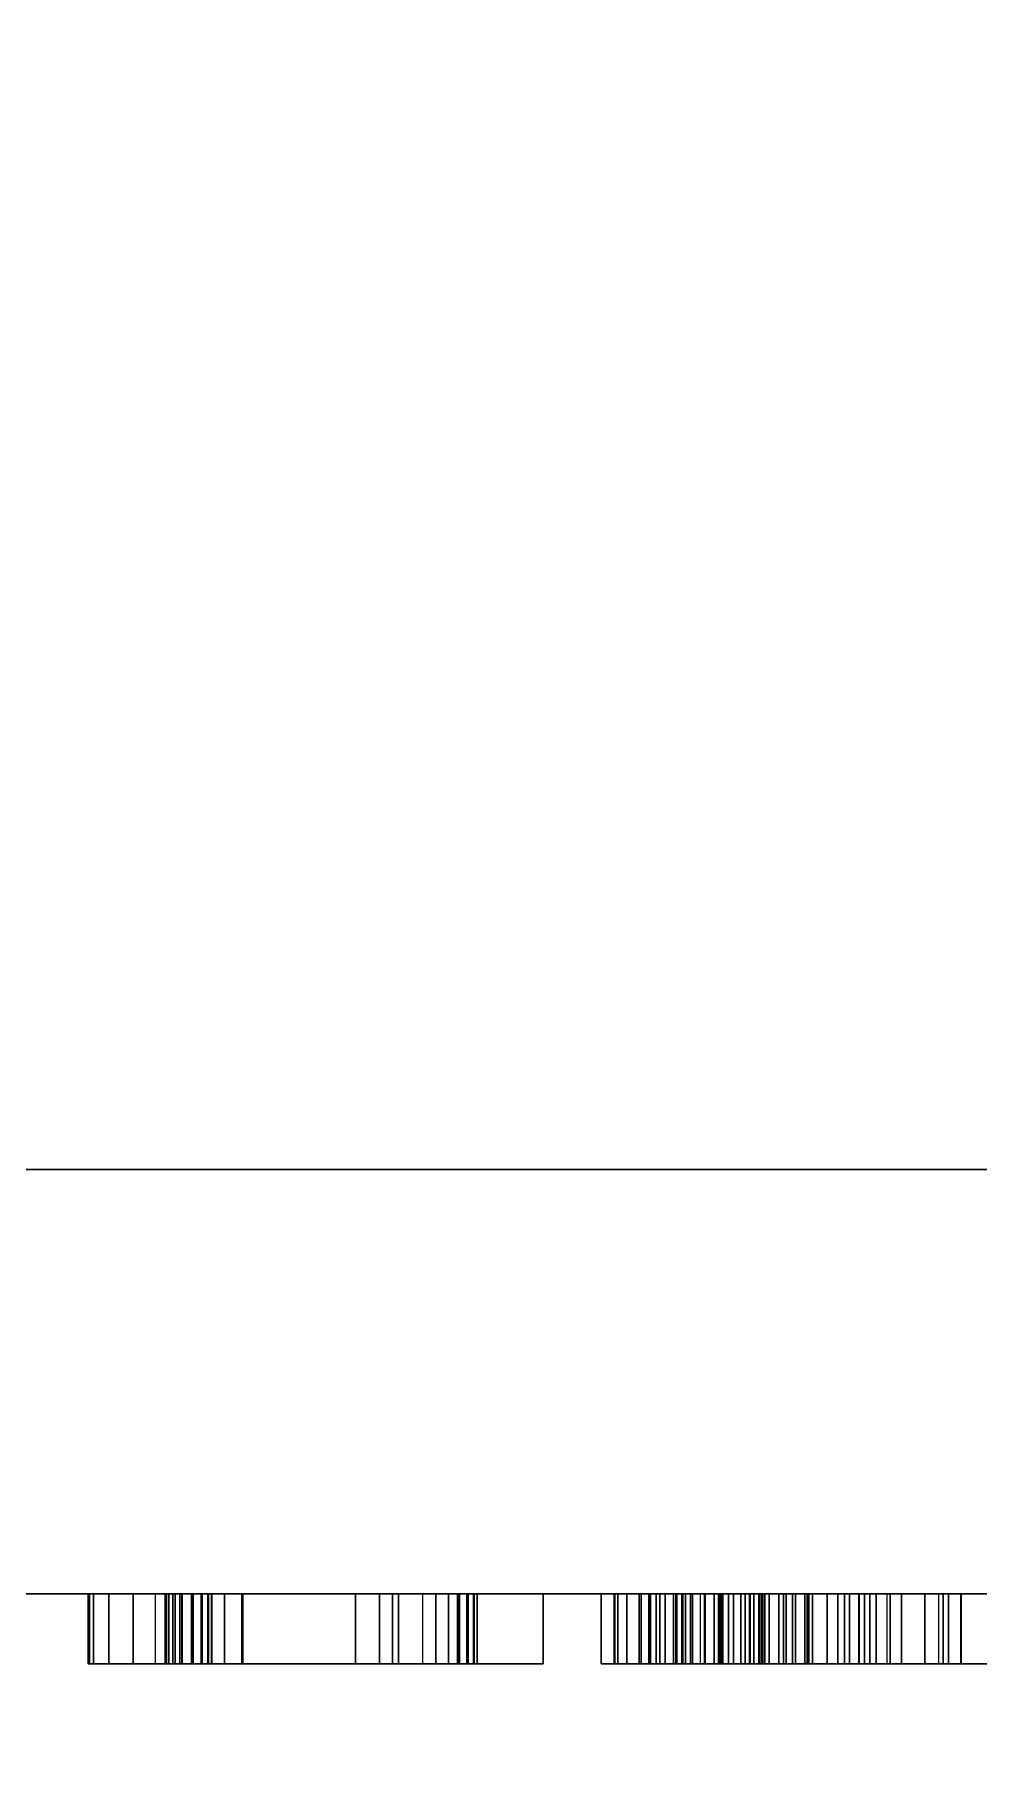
# Model space of a CAD drawing. Extents: x -1 to 891, y -1591 to 1.
# Drawn here: x 493.55 to 515.1, y -913.78 to -874.39 of the extents above; entities that cross this region are included whole.
import ezdxf

# ---------------------------------------------------------------- set-up
doc = ezdxf.new("R2010")
doc.units = 0
doc.linetypes.add('NASCOSTA', pattern=[9.525, 6.35, -3.175])
for name, color, linetype in [('IQ_200_2D', 1, 'Continuous'), ('IQ_200_3D', 1, 'Continuous'), ('IQ_204_2D', 7, 'Continuous'), ('IQ_BLACK_3D', 250, 'Continuous'), ('IQ_GLASS_3D', 142, 'Continuous'), ('IQ_WHITE_3D', 7, 'Continuous')]:
    doc.layers.add(name, color=color, linetype=linetype)

msp = doc.modelspace()

# ---------------------------------------------------------------- linework, layer by layer
at = {"layer": 'IQ_200_2D', "transparency": 33554687}
msp.add_line((0, -910), (890, -910), dxfattribs=at)
at = {"layer": 'IQ_204_2D', "linetype": 'NASCOSTA', "ltscale": 5, "transparency": 33554687}
msp.add_arc((902.296, -856.883), 734.22, 184.148691, 269.0404, dxfattribs=at)

# ---------------------------------------------------------------- meshes
at = {"layer": 'IQ_200_3D', "transparency": 33554687}
mesh = msp.add_polyface(dxfattribs=at)
corners = [(890, 0, 130), (890, -835, 130), (160, -835, 130), (160, -910, 130), (0, -910, 130), (0, 0, 130)]
mesh.append_faces([[corners[k] for k in face] for face in [(0, 1, 2, 5)]], dxfattribs={"vtx2": -1})
mesh.append_faces([[corners[k] for k in face] for face in [(2, 3, 4, 5)]], dxfattribs={"vtx3": -1})
mesh = msp.add_polyface(dxfattribs=at)
corners = [(890, 0, 950), (0, 0, 950), (0, -910, 950), (160, -910, 950), (160, -835, 950), (890, -835, 950)]
mesh.append_faces([[corners[k] for k in face] for face in [(2, 3, 4, 1)]], dxfattribs={"vtx2": -1})
mesh.append_faces([[corners[k] for k in face] for face in [(4, 5, 0, 1)]], dxfattribs={"vtx3": -1})
mesh = msp.add_polyface(dxfattribs=at)
corners = [(170, -835, 950), (170, -910, 950), (890, -910, 950), (890, -835, 950)]
mesh.append_faces([[corners[k] for k in face] for face in [(0, 1, 2, 3)]])
mesh = msp.add_polyface(dxfattribs=at)
corners = [(890, -835, 130), (890, -910, 130), (170, -910, 130), (170, -835, 130)]
mesh.append_faces([[corners[k] for k in face] for face in [(0, 1, 2, 3)]])
mesh = msp.add_polyface(dxfattribs=at)
corners = [(250, -835, 135), (250, -910, 135), (810, -910, 135), (810, -835, 135)]
mesh.append_faces([[corners[k] for k in face] for face in [(0, 1, 2, 3)]])
mesh = msp.add_polyface(dxfattribs=at)
corners = [(810, -835, 945), (810, -910, 945), (250, -910, 945), (250, -835, 945)]
mesh.append_faces([[corners[k] for k in face] for face in [(0, 1, 2, 3)]])
mesh = msp.add_polyface(dxfattribs=at)
corners = [(890, -910, 950), (170, -910, 950), (170, -910, 130), (890, -910, 130), (250, -910, 135), (250, -910, 945), (810, -910, 945), (810, -910, 135)]
mesh.append_faces([[corners[k] for k in face] for face in [(3, 7, 4, 2), (2, 4, 5, 1)]], dxfattribs={"vtx0": -1, "vtx2": -1})
mesh.append_faces([[corners[k] for k in face] for face in [(6, 7, 3, 0), (5, 6, 0, 1)]], dxfattribs={"vtx1": -1, "vtx3": -1})
at = {"layer": 'IQ_BLACK_3D', "transparency": 33554687}
mesh = msp.add_polyface(dxfattribs=at)
corners = [(810, -910, 135), (810, -910, 945), (250, -910, 945), (250, -910, 135), (415, -910, 227.039), (263.776, -910, 227.039), (263.776, -910, 867.039), (796.223, -910, 867.039), (796.223, -910, 227.039), (645, -910, 227.039), (616.716, -910, 255.323), (530, -910, 255.323), (443.284, -910, 255.323)]
mesh.append_faces([[corners[k] for k in face] for face in [(0, 8, 9, 3), (8, 0, 1, 7)]], dxfattribs={"vtx0": -1, "vtx2": -1})
mesh.append_faces([[corners[k] for k in face] for face in [(10, 11, 9)]], dxfattribs={"vtx1": -1})
mesh.append_faces([[corners[k] for k in face] for face in [(4, 5, 3, 9)]], dxfattribs={"vtx1": -1, "vtx2": -1, "vtx3": -1})
mesh.append_faces([[corners[k] for k in face] for face in [(2, 3, 5, 6), (1, 2, 6, 7)]], dxfattribs={"vtx1": -1, "vtx3": -1})
mesh.append_faces([[corners[k] for k in face] for face in [(11, 12, 4, 9)]], dxfattribs={"vtx2": -1, "vtx3": -1})
at = {"layer": 'IQ_GLASS_3D', "transparency": 33554687}
mesh = msp.add_polyface(dxfattribs=at)
corners = [(250, -900.31, 135), (250, -900.31, 945), (810, -900.31, 945), (810, -900.31, 135)]
mesh.append_faces([[corners[k] for k in face] for face in [(0, 1, 2, 3)]])
mesh = msp.add_polyface(dxfattribs=at)
corners = [(810, -900.31, 135), (810, -910, 135), (250, -910, 135), (250, -900.31, 135)]
mesh.append_faces([[corners[k] for k in face] for face in [(0, 1, 2, 3)]])
mesh = msp.add_polyface(dxfattribs=at)
corners = [(250, -900.31, 945), (250, -910, 945), (810, -910, 945), (810, -900.31, 945)]
mesh.append_faces([[corners[k] for k in face] for face in [(0, 1, 2, 3)]])
mesh = msp.add_polyface(dxfattribs=at)
corners = [(415, -910, 227.039), (443.284, -910, 255.323), (530, -910, 255.323), (616.716, -910, 255.323), (645, -910, 227.039), (796.223, -910, 227.039), (796.223, -910, 867.039), (263.776, -910, 867.039), (263.776, -910, 227.039)]
mesh.append_faces([[corners[k] for k in face] for face in [(7, 1, 2)]], dxfattribs={"vtx0": -1, "vtx2": -1})
mesh.append_faces([[corners[k] for k in face] for face in [(2, 3, 6, 7)]], dxfattribs={"vtx1": -1, "vtx3": -1})
mesh.append_faces([[corners[k] for k in face] for face in [(8, 0, 1, 7)]], dxfattribs={"vtx2": -1})
mesh.append_faces([[corners[k] for k in face] for face in [(3, 4, 5, 6)]], dxfattribs={"vtx3": -1})
at = {"layer": 'IQ_WHITE_3D', "transparency": 33554582}
mesh = msp.add_polyface(dxfattribs=at)
corners = [(498.303, -910, 187.425), (501.861, -910, 187.425), (501.861, -910, 185.609), (498.286, -910, 185.609), (497.89, -910, 187.48), (497.377, -910, 185.728), (497.505, -910, 187.639), (501.727, -910, 196.83), (501.727, -910, 195.012), (496.706, -910, 195.012), (494.773, -910, 196.83), (496.53, -910, 186.079), (497.174, -910, 187.893), (501.426, -910, 192.358), (501.426, -910, 190.535), (496.707, -910, 190.535), (496.706, -910, 192.358), (496.761, -910, 188.608), (496.92, -910, 188.224), (495.244, -910, 187.365), (494.893, -910, 188.212), (495.802, -910, 186.638), (496.707, -910, 189.022), (494.773, -910, 189.122), (494.773, -910, 192.922), (503.234, -910, 196.82), (505.167, -910, 196.82), (505.167, -910, 191.554), (505.167, -910, 185.595), (503.234, -910, 191.516), (503.234, -910, 185.595), (508.56, -910, 188.244), (508.751, -910, 187.982), (507.355, -910, 186.85), (506.782, -910, 187.905), (508.428, -910, 188.539), (508.361, -910, 188.856), (506.487, -910, 189.069), (508.363, -910, 189.18), (506.487, -910, 190.269), (508.411, -910, 190.539), (506.782, -910, 191.433), (508.574, -910, 191.041), (497.595, -910, 179.412), (497.589, -910, 179.095), (496.616, -910, 180.538), (496.912, -910, 180.424), (496.301, -910, 180.577), (497.507, -910, 178.789), (497.353, -910, 178.512), (497.523, -910, 179.721), (497.172, -910, 180.243), (497.38, -910, 180.003), (497.137, -910, 178.28), (496.871, -910, 178.107), (496.572, -910, 178.004), (495.602, -910, 178.004), (495.602, -910, 176.685), (494.802, -910, 176.685), (494.802, -910, 180.577), (503.573, -910, 178.839), (503.422, -910, 178.57), (502.406, -910, 180.577), (503.653, -910, 179.136), (503.591, -910, 179.744), (503.66, -910, 179.444), (502.711, -910, 180.539), (502.999, -910, 180.428), (503.251, -910, 180.251), (503.452, -910, 180.019), (503.211, -910, 178.346), (504.219, -910, 176.685), (503.312, -910, 176.685), (502.506, -910, 178.026), (501.68, -910, 178.026), (500.88, -910, 180.577), (501.68, -910, 176.685), (500.88, -910, 176.685), (507.951, -910, 177.696), (507.402, -910, 177.147), (507.074, -910, 177.575), (507.746, -910, 177.963), (506.867, -910, 178.073), (507.617, -910, 178.274), (506.797, -910, 178.607), (507.573, -910, 178.607), (507.829, -910, 176.819), (508.217, -910, 179.723), (507.951, -910, 179.518), (507.402, -910, 180.067), (507.829, -910, 180.395), (507.746, -910, 179.251), (507.074, -910, 179.64), (506.867, -910, 179.142), (507.617, -910, 178.941)]
mesh.append_faces([[corners[k] for k in face] for face in [(50, 46, 51, 52)]], dxfattribs={"vtx0": -1})
mesh.append_faces([[corners[k] for k in face] for face in [(19, 18, 21), (35, 34, 36), (79, 78, 86)]], dxfattribs={"vtx0": -1, "vtx1": -1})
mesh.append_faces([[corners[k] for k in face] for face in [(24, 16, 15, 23)]], dxfattribs={"vtx0": -1, "vtx1": -1, "vtx2": -1})
mesh.append_faces([[corners[k] for k in face] for face in [(4, 3, 5, 6), (3, 4, 0), (11, 12, 6, 5), (12, 11, 21, 18), (23, 15, 22), (37, 38, 36, 34), (41, 42, 40, 39), (46, 50, 43), (56, 59, 47), (62, 73, 74, 75), (78, 79, 80, 81), (82, 83, 81, 80), (83, 82, 84, 85), (89, 88, 91, 92), (93, 94, 85, 84), (94, 93, 92, 91)]], dxfattribs={"vtx0": -1, "vtx2": -1})
mesh.append_faces([[corners[k] for k in face] for face in [(38, 37, 39, 40), (62, 61, 70, 73)]], dxfattribs={"vtx0": -1, "vtx2": -1, "vtx3": -1})
mesh.append_faces([[corners[k] for k in face] for face in [(47, 44, 48, 49), (47, 49, 53, 54)]], dxfattribs={"vtx0": -1, "vtx3": -1})
mesh.append_faces([[corners[k] for k in face] for face in [(30, 29, 28)]], dxfattribs={"vtx1": -1})
mesh.append_faces([[corners[k] for k in face] for face in [(55, 56, 47, 54), (47, 45, 44), (60, 61, 62, 63)]], dxfattribs={"vtx1": -1, "vtx2": -1})
mesh.append_faces([[corners[k] for k in face] for face in [(17, 18, 19, 20), (22, 17, 20, 23), (24, 10, 9, 16), (27, 28, 29, 25), (31, 32, 33, 34), (43, 44, 45, 46), (64, 65, 66, 67), (65, 63, 62, 66), (87, 88, 89, 90)]], dxfattribs={"vtx1": -1, "vtx3": -1})
mesh.append_faces([[corners[k] for k in face] for face in [(7, 8, 9, 10), (13, 14, 15, 16), (25, 26, 27)]], dxfattribs={"vtx2": -1})
mesh.append_faces([[corners[k] for k in face] for face in [(0, 1, 2, 3), (56, 57, 58, 59), (67, 68, 69, 64), (70, 71, 72, 73), (74, 76, 77, 75)]], dxfattribs={"vtx3": -1})
mesh = msp.add_polyface(dxfattribs=at)
corners = [(501.727, -911.6, 196.83), (501.727, -910, 196.83), (494.773, -910, 196.83), (494.773, -911.6, 196.83)]
mesh.append_faces([[corners[k] for k in face] for face in [(0, 1, 2, 3)]])
mesh = msp.add_polyface(dxfattribs=at)
corners = [(494.773, -911.6, 196.83), (494.773, -910, 196.83), (494.773, -910, 192.922), (494.773, -911.6, 192.922)]
mesh.append_faces([[corners[k] for k in face] for face in [(0, 1, 2, 3)]])
mesh = msp.add_polyface(dxfattribs=at)
corners = [(494.773, -911.6, 192.922), (494.773, -910, 192.922), (494.773, -910, 189.122), (494.773, -911.6, 189.122)]
mesh.append_faces([[corners[k] for k in face] for face in [(0, 1, 2, 3)]])
mesh = msp.add_polyface(dxfattribs=at)
corners = [(498.286, -911.6, 185.609), (497.377, -911.6, 185.728), (496.53, -911.6, 186.079), (495.802, -911.6, 186.638), (495.244, -911.6, 187.365), (494.893, -911.6, 188.212), (494.773, -911.6, 189.122), (494.773, -910, 189.122), (494.893, -910, 188.212), (495.244, -910, 187.365), (495.802, -910, 186.638), (496.53, -910, 186.079), (497.377, -910, 185.728), (498.286, -910, 185.609)]
mesh.append_faces([[corners[k] for k in face] for face in [(7, 8, 5, 6), (0, 1, 12, 13)]], dxfattribs={"vtx1": -1})
mesh.append_faces([[corners[k] for k in face] for face in [(8, 9, 4, 5), (3, 4, 9, 10), (10, 11, 2, 3), (11, 12, 1, 2)]], dxfattribs={"vtx1": -1, "vtx3": -1})
mesh = msp.add_polyface(dxfattribs=at)
corners = [(494.802, -911.6, 180.577), (494.802, -910, 180.577), (494.802, -910, 176.685), (494.802, -911.6, 176.685)]
mesh.append_faces([[corners[k] for k in face] for face in [(0, 1, 2, 3)]])
mesh = msp.add_polyface(dxfattribs=at)
corners = [(496.301, -911.6, 180.577), (496.616, -911.6, 180.538), (496.912, -911.6, 180.424), (497.172, -911.6, 180.243), (497.38, -911.6, 180.003), (497.523, -911.6, 179.721), (497.595, -911.6, 179.412), (497.589, -911.6, 179.095), (497.507, -911.6, 178.789), (497.353, -911.6, 178.512), (497.137, -911.6, 178.28), (496.871, -911.6, 178.107), (496.572, -911.6, 178.004), (496.572, -910, 178.004), (496.871, -910, 178.107), (497.137, -910, 178.28), (497.353, -910, 178.512), (497.507, -910, 178.789), (497.589, -910, 179.095), (497.595, -910, 179.412), (497.523, -910, 179.721), (497.38, -910, 180.003), (497.172, -910, 180.243), (496.912, -910, 180.424), (496.616, -910, 180.538), (496.301, -910, 180.577)]
mesh.append_faces([[corners[k] for k in face] for face in [(13, 14, 11, 12), (0, 1, 24, 25)]], dxfattribs={"vtx1": -1})
mesh.append_faces([[corners[k] for k in face] for face in [(14, 15, 10, 11), (16, 17, 8, 9), (15, 16, 9, 10), (17, 18, 7, 8), (6, 7, 18, 19), (19, 20, 5, 6), (20, 21, 4, 5), (22, 23, 2, 3), (21, 22, 3, 4), (23, 24, 1, 2)]], dxfattribs={"vtx1": -1, "vtx3": -1})
mesh = msp.add_polyface(dxfattribs=at)
corners = [(501.426, -911.6, 192.358), (501.426, -910, 192.358), (496.706, -910, 192.358), (496.706, -911.6, 192.358)]
mesh.append_faces([[corners[k] for k in face] for face in [(0, 1, 2, 3)]])
mesh = msp.add_polyface(dxfattribs=at)
corners = [(496.706, -911.6, 192.358), (496.706, -910, 192.358), (496.706, -910, 195.012), (496.706, -911.6, 195.012)]
mesh.append_faces([[corners[k] for k in face] for face in [(0, 1, 2, 3)]])
mesh = msp.add_polyface(dxfattribs=at)
corners = [(496.706, -911.6, 195.012), (496.706, -910, 195.012), (501.727, -910, 195.012), (501.727, -911.6, 195.012)]
mesh.append_faces([[corners[k] for k in face] for face in [(0, 1, 2, 3)]])
mesh = msp.add_polyface(dxfattribs=at)
corners = [(496.707, -911.6, 190.535), (496.707, -910, 190.535), (501.426, -910, 190.535), (501.426, -911.6, 190.535)]
mesh.append_faces([[corners[k] for k in face] for face in [(0, 1, 2, 3)]])
mesh = msp.add_polyface(dxfattribs=at)
corners = [(496.707, -911.6, 189.022), (496.761, -911.6, 188.608), (496.92, -911.6, 188.224), (497.174, -911.6, 187.893), (497.505, -911.6, 187.639), (497.89, -911.6, 187.48), (498.303, -911.6, 187.425), (498.303, -910, 187.425), (497.89, -910, 187.48), (497.505, -910, 187.639), (497.174, -910, 187.893), (496.92, -910, 188.224), (496.761, -910, 188.608), (496.707, -910, 189.022)]
mesh.append_faces([[corners[k] for k in face] for face in [(0, 1, 12, 13)]], dxfattribs={"vtx1": -1})
mesh.append_faces([[corners[k] for k in face] for face in [(4, 5, 8, 9), (9, 10, 3, 4), (1, 2, 11, 12), (10, 11, 2, 3)]], dxfattribs={"vtx1": -1, "vtx3": -1})
mesh.append_faces([[corners[k] for k in face] for face in [(5, 6, 7, 8)]], dxfattribs={"vtx3": -1})
mesh = msp.add_polyface(dxfattribs=at)
corners = [(498.286, -911.6, 185.609), (498.286, -910, 185.609), (501.861, -910, 185.609), (501.861, -911.6, 185.609)]
mesh.append_faces([[corners[k] for k in face] for face in [(0, 1, 2, 3)]])
mesh = msp.add_polyface(dxfattribs=at)
corners = [(501.861, -911.6, 187.425), (501.861, -910, 187.425), (498.303, -910, 187.425), (498.303, -911.6, 187.425)]
mesh.append_faces([[corners[k] for k in face] for face in [(0, 1, 2, 3)]])
mesh = msp.add_polyface(dxfattribs=at)
corners = [(500.88, -911.6, 180.577), (500.88, -910, 180.577), (500.88, -910, 176.685), (500.88, -911.6, 176.685)]
mesh.append_faces([[corners[k] for k in face] for face in [(0, 1, 2, 3)]])
mesh = msp.add_polyface(dxfattribs=at)
corners = [(502.406, -911.6, 180.577), (502.711, -911.6, 180.539), (502.999, -911.6, 180.428), (503.251, -911.6, 180.251), (503.452, -911.6, 180.019), (503.591, -911.6, 179.744), (503.66, -911.6, 179.444), (503.653, -911.6, 179.136), (503.573, -911.6, 178.839), (503.422, -911.6, 178.57), (503.211, -911.6, 178.346), (503.211, -910, 178.346), (503.422, -910, 178.57), (503.573, -910, 178.839), (503.653, -910, 179.136), (503.66, -910, 179.444), (503.591, -910, 179.744), (503.452, -910, 180.019), (503.251, -910, 180.251), (502.999, -910, 180.428), (502.711, -910, 180.539), (502.406, -910, 180.577)]
mesh.append_faces([[corners[k] for k in face] for face in [(11, 12, 9, 10), (0, 1, 20, 21)]], dxfattribs={"vtx1": -1})
mesh.append_faces([[corners[k] for k in face] for face in [(13, 14, 7, 8), (12, 13, 8, 9), (14, 15, 6, 7), (5, 6, 15, 16), (16, 17, 4, 5), (18, 19, 2, 3), (17, 18, 3, 4), (19, 20, 1, 2)]], dxfattribs={"vtx1": -1, "vtx3": -1})
mesh = msp.add_polyface(dxfattribs=at)
corners = [(503.234, -911.6, 196.82), (503.234, -910, 196.82), (503.234, -910, 191.516), (503.234, -911.6, 191.516)]
mesh.append_faces([[corners[k] for k in face] for face in [(0, 1, 2, 3)]])
mesh = msp.add_polyface(dxfattribs=at)
corners = [(503.234, -911.6, 191.516), (503.234, -910, 191.516), (503.234, -910, 185.595), (503.234, -911.6, 185.595)]
mesh.append_faces([[corners[k] for k in face] for face in [(0, 1, 2, 3)]])
mesh = msp.add_polyface(dxfattribs=at)
corners = [(505.167, -911.6, 185.595), (505.167, -910, 185.595), (505.167, -910, 191.554), (505.167, -911.6, 191.554)]
mesh.append_faces([[corners[k] for k in face] for face in [(0, 1, 2, 3)]])
mesh = msp.add_polyface(dxfattribs=at)
corners = [(505.167, -911.6, 191.554), (505.167, -910, 191.554), (505.167, -910, 196.82), (505.167, -911.6, 196.82)]
mesh.append_faces([[corners[k] for k in face] for face in [(0, 1, 2, 3)]])
mesh = msp.add_polyface(dxfattribs=at)
corners = [(507.355, -911.6, 186.85), (506.782, -911.6, 187.905), (506.487, -911.6, 189.069), (506.487, -911.6, 190.269), (506.782, -911.6, 191.433), (507.355, -911.6, 192.488), (507.355, -910, 192.488), (506.782, -910, 191.433), (506.487, -910, 190.269), (506.487, -910, 189.069), (506.782, -910, 187.905), (507.355, -910, 186.85)]
mesh.append_faces([[corners[k] for k in face] for face in [(6, 7, 4, 5)]], dxfattribs={"vtx1": -1})
mesh.append_faces([[corners[k] for k in face] for face in [(7, 8, 3, 4), (2, 3, 8, 9), (9, 10, 1, 2)]], dxfattribs={"vtx1": -1, "vtx3": -1})
mesh.append_faces([[corners[k] for k in face] for face in [(10, 11, 0, 1)]], dxfattribs={"vtx3": -1})
mesh = msp.add_polyface(dxfattribs=at)
corners = [(512.504, -910, 187.534), (514.187, -910, 186.85), (513.348, -910, 186.158), (511.895, -910, 187.22), (513.022, -910, 187.982), (512.764, -910, 190.539), (514.703, -910, 190.34), (514.705, -910, 189.18), (508.363, -910, 189.18), (512.374, -910, 185.675), (511.315, -910, 185.427), (511.229, -910, 187.059), (510.227, -910, 185.427), (510.544, -910, 187.059), (512.621, -910, 191.007), (512.378, -910, 191.432), (513.875, -910, 192.488), (514.421, -910, 191.465), (513.09, -910, 193.188), (512.048, -910, 191.793), (511.646, -910, 192.072), (511.192, -910, 192.256), (512.161, -910, 193.678), (511.141, -910, 193.931), (510.709, -910, 192.334), (510.09, -910, 193.931), (510.181, -910, 192.297), (509.878, -910, 187.22), (509.168, -910, 185.675), (509.269, -910, 187.534), (508.194, -910, 186.158), (508.751, -910, 187.982), (506.782, -910, 187.905), (508.428, -910, 188.539), (508.56, -910, 188.244), (507.355, -910, 186.85), (508.411, -910, 190.539), (509.226, -910, 191.864), (508.14, -910, 193.188), (509.069, -910, 193.678), (509.678, -910, 192.138), (508.851, -910, 191.492), (507.355, -910, 192.488), (508.574, -910, 191.041), (506.782, -910, 191.433), (517.651, -910, 189.347), (515.741, -910, 189.12), (515.741, -910, 190.242), (516.705, -910, 180.577), (516.705, -910, 179.777), (515.1, -910, 179.777), (514.3, -910, 180.577), (515.1, -910, 178.977), (516.564, -910, 178.977), (516.564, -910, 178.177), (515.1, -910, 178.177), (515.1, -910, 176.685), (514.3, -910, 176.685), (510.106, -910, 178.274), (510.856, -910, 178.073), (510.65, -910, 177.575), (509.977, -910, 177.963), (510.15, -910, 178.607), (510.926, -910, 178.607), (510.106, -910, 178.941), (510.322, -910, 177.147), (509.773, -910, 177.696), (509.195, -910, 177.363), (509.894, -910, 176.819), (509.396, -910, 176.613), (508.862, -910, 177.319), (509.506, -910, 177.491), (509.977, -910, 179.251), (510.856, -910, 179.142), (510.65, -910, 179.64), (509.773, -910, 179.518), (510.322, -910, 180.067), (509.894, -910, 180.395), (509.506, -910, 179.723), (509.195, -910, 179.852), (509.396, -910, 180.602), (508.862, -910, 180.672), (508.862, -910, 179.896), (508.327, -910, 180.602), (508.528, -910, 179.852), (508.862, -910, 176.543), (508.528, -910, 177.363), (508.327, -910, 176.613), (508.217, -910, 177.491), (507.829, -910, 176.819), (507.951, -910, 177.696), (507.829, -910, 180.395), (508.217, -910, 179.723), (516.583, -910, 219.185), (516.583, -910, 217.687), (515.602, -910, 204.107), (515.602, -910, 232.823)]
mesh.append_faces([[corners[k] for k in face] for face in [(1, 0, 4)]], dxfattribs={"vtx0": -1})
mesh.append_faces([[corners[k] for k in face] for face in [(9, 3, 2), (20, 18, 19), (13, 12, 27), (35, 31, 30), (78, 77, 75)]], dxfattribs={"vtx0": -1, "vtx1": -1})
mesh.append_faces([[corners[k] for k in face] for face in [(93, 94, 95, 96)]], dxfattribs={"vtx0": -1, "vtx1": -1, "vtx3": -1})
mesh.append_faces([[corners[k] for k in face] for face in [(0, 1, 2, 3), (28, 29, 27, 12), (30, 31, 29, 28), (32, 33, 34), (37, 38, 39, 40), (38, 37, 41, 42), (43, 44, 42, 41), (45, 46, 47), (52, 57, 51, 50), (58, 59, 60, 61), (62, 63, 59, 58), (63, 62, 64), (67, 68, 69, 70), (68, 67, 71), (85, 86, 70, 69), (86, 85, 87, 88), (89, 90, 88, 87)]], dxfattribs={"vtx0": -1, "vtx2": -1})
mesh.append_faces([[corners[k] for k in face] for face in [(5, 6, 7, 8)]], dxfattribs={"vtx0": -1, "vtx3": -1})
mesh.append_faces([[corners[k] for k in face] for face in [(36, 5, 8), (76, 74, 75, 77)]], dxfattribs={"vtx1": -1, "vtx2": -1})
mesh.append_faces([[corners[k] for k in face] for face in [(9, 10, 11, 3), (10, 12, 13, 11), (14, 15, 16, 17), (5, 14, 17, 6), (18, 16, 15, 19), (20, 21, 22, 18), (23, 22, 21, 24), (25, 23, 24, 26), (39, 25, 26, 40), (60, 65, 66, 61), (71, 66, 65, 68), (64, 72, 73, 63), (74, 73, 72, 75), (78, 79, 80, 77), (81, 80, 79, 82), (83, 81, 82, 84), (91, 83, 84, 92)]], dxfattribs={"vtx1": -1, "vtx3": -1})
mesh.append_faces([[corners[k] for k in face] for face in [(48, 49, 50, 51)]], dxfattribs={"vtx2": -1})
mesh.append_faces([[corners[k] for k in face] for face in [(55, 56, 57, 52)]], dxfattribs={"vtx2": -1, "vtx3": -1})
mesh.append_faces([[corners[k] for k in face] for face in [(52, 53, 54, 55)]], dxfattribs={"vtx3": -1})
mesh = msp.add_polyface(dxfattribs=at)
corners = [(510.926, -911.6, 178.607), (510.856, -911.6, 178.073), (510.65, -911.6, 177.575), (510.322, -911.6, 177.147), (509.894, -911.6, 176.819), (509.396, -911.6, 176.613), (508.862, -911.6, 176.543), (508.327, -911.6, 176.613), (507.829, -911.6, 176.819), (507.402, -911.6, 177.147), (507.074, -911.6, 177.575), (506.867, -911.6, 178.073), (506.797, -911.6, 178.607), (506.797, -910, 178.607), (506.867, -910, 178.073), (507.074, -910, 177.575), (507.402, -910, 177.147), (507.829, -910, 176.819), (508.327, -910, 176.613), (508.862, -910, 176.543), (509.396, -910, 176.613), (509.894, -910, 176.819), (510.322, -910, 177.147), (510.65, -910, 177.575), (510.856, -910, 178.073), (510.926, -910, 178.607)]
mesh.append_faces([[corners[k] for k in face] for face in [(13, 14, 11, 12), (0, 1, 24, 25)]], dxfattribs={"vtx1": -1})
mesh.append_faces([[corners[k] for k in face] for face in [(14, 15, 10, 11), (16, 17, 8, 9), (15, 16, 9, 10), (17, 18, 7, 8), (6, 7, 18, 19), (19, 20, 5, 6), (20, 21, 4, 5), (22, 23, 2, 3), (21, 22, 3, 4), (23, 24, 1, 2)]], dxfattribs={"vtx1": -1, "vtx3": -1})
mesh = msp.add_polyface(dxfattribs=at)
corners = [(506.797, -911.6, 178.607), (506.867, -911.6, 179.142), (507.074, -911.6, 179.64), (507.402, -911.6, 180.067), (507.829, -911.6, 180.395), (508.327, -911.6, 180.602), (508.862, -911.6, 180.672), (509.396, -911.6, 180.602), (509.894, -911.6, 180.395), (510.322, -911.6, 180.067), (510.65, -911.6, 179.64), (510.856, -911.6, 179.142), (510.926, -911.6, 178.607), (510.926, -910, 178.607), (510.856, -910, 179.142), (510.65, -910, 179.64), (510.322, -910, 180.067), (509.894, -910, 180.395), (509.396, -910, 180.602), (508.862, -910, 180.672), (508.327, -910, 180.602), (507.829, -910, 180.395), (507.402, -910, 180.067), (507.074, -910, 179.64), (506.867, -910, 179.142), (506.797, -910, 178.607)]
mesh.append_faces([[corners[k] for k in face] for face in [(13, 14, 11, 12), (0, 1, 24, 25)]], dxfattribs={"vtx1": -1})
mesh.append_faces([[corners[k] for k in face] for face in [(14, 15, 10, 11), (16, 17, 8, 9), (15, 16, 9, 10), (17, 18, 7, 8), (6, 7, 18, 19), (19, 20, 5, 6), (20, 21, 4, 5), (22, 23, 2, 3), (21, 22, 3, 4), (23, 24, 1, 2)]], dxfattribs={"vtx1": -1, "vtx3": -1})
mesh = msp.add_polyface(dxfattribs=at)
corners = [(507.355, -911.6, 192.488), (508.14, -911.6, 193.188), (509.069, -911.6, 193.678), (510.09, -911.6, 193.931), (511.141, -911.6, 193.931), (512.161, -911.6, 193.678), (513.09, -911.6, 193.188), (513.875, -911.6, 192.488), (513.875, -910, 192.488), (513.09, -910, 193.188), (512.161, -910, 193.678), (511.141, -910, 193.931), (510.09, -910, 193.931), (509.069, -910, 193.678), (508.14, -910, 193.188), (507.355, -910, 192.488)]
mesh.append_faces([[corners[k] for k in face] for face in [(8, 9, 6, 7)]], dxfattribs={"vtx1": -1})
mesh.append_faces([[corners[k] for k in face] for face in [(9, 10, 5, 6), (10, 11, 4, 5), (3, 4, 11, 12), (12, 13, 2, 3), (13, 14, 1, 2)]], dxfattribs={"vtx1": -1, "vtx3": -1})
mesh.append_faces([[corners[k] for k in face] for face in [(14, 15, 0, 1)]], dxfattribs={"vtx3": -1})
mesh = msp.add_polyface(dxfattribs=at)
corners = [(514.187, -911.6, 186.85), (513.348, -911.6, 186.158), (512.374, -911.6, 185.675), (511.315, -911.6, 185.427), (510.227, -911.6, 185.427), (509.168, -911.6, 185.675), (508.194, -911.6, 186.158), (507.355, -911.6, 186.85), (507.355, -910, 186.85), (508.194, -910, 186.158), (509.168, -910, 185.675), (510.227, -910, 185.427), (511.315, -910, 185.427), (512.374, -910, 185.675), (513.348, -910, 186.158), (514.187, -910, 186.85)]
mesh.append_faces([[corners[k] for k in face] for face in [(8, 9, 6, 7)]], dxfattribs={"vtx1": -1})
mesh.append_faces([[corners[k] for k in face] for face in [(9, 10, 5, 6), (10, 11, 4, 5), (3, 4, 11, 12), (12, 13, 2, 3), (13, 14, 1, 2)]], dxfattribs={"vtx1": -1, "vtx3": -1})
mesh.append_faces([[corners[k] for k in face] for face in [(14, 15, 0, 1)]], dxfattribs={"vtx3": -1})
mesh = msp.add_polyface(dxfattribs=at)
corners = [(510.15, -911.6, 178.607), (510.106, -911.6, 178.941), (509.977, -911.6, 179.251), (509.773, -911.6, 179.518), (509.506, -911.6, 179.723), (509.195, -911.6, 179.852), (508.862, -911.6, 179.896), (508.528, -911.6, 179.852), (508.217, -911.6, 179.723), (507.951, -911.6, 179.518), (507.746, -911.6, 179.251), (507.617, -911.6, 178.941), (507.573, -911.6, 178.607), (507.573, -910, 178.607), (507.617, -910, 178.941), (507.746, -910, 179.251), (507.951, -910, 179.518), (508.217, -910, 179.723), (508.528, -910, 179.852), (508.862, -910, 179.896), (509.195, -910, 179.852), (509.506, -910, 179.723), (509.773, -910, 179.518), (509.977, -910, 179.251), (510.106, -910, 178.941), (510.15, -910, 178.607)]
mesh.append_faces([[corners[k] for k in face] for face in [(0, 1, 24, 25)]], dxfattribs={"vtx1": -1})
mesh.append_faces([[corners[k] for k in face] for face in [(10, 11, 14, 15), (8, 9, 16, 17), (9, 10, 15, 16), (7, 8, 17, 18), (18, 19, 6, 7), (4, 5, 20, 21), (3, 4, 21, 22), (1, 2, 23, 24), (2, 3, 22, 23), (19, 20, 5, 6)]], dxfattribs={"vtx1": -1, "vtx3": -1})
mesh.append_faces([[corners[k] for k in face] for face in [(11, 12, 13, 14)]], dxfattribs={"vtx3": -1})
mesh = msp.add_polyface(dxfattribs=at)
corners = [(507.573, -911.6, 178.607), (507.617, -911.6, 178.274), (507.746, -911.6, 177.963), (507.951, -911.6, 177.696), (508.217, -911.6, 177.491), (508.528, -911.6, 177.363), (508.862, -911.6, 177.319), (509.195, -911.6, 177.363), (509.506, -911.6, 177.491), (509.773, -911.6, 177.696), (509.977, -911.6, 177.963), (510.106, -911.6, 178.274), (510.15, -911.6, 178.607), (510.15, -910, 178.607), (510.106, -910, 178.274), (509.977, -910, 177.963), (509.773, -910, 177.696), (509.506, -910, 177.491), (509.195, -910, 177.363), (508.862, -910, 177.319), (508.528, -910, 177.363), (508.217, -910, 177.491), (507.951, -910, 177.696), (507.746, -910, 177.963), (507.617, -910, 178.274), (507.573, -910, 178.607)]
mesh.append_faces([[corners[k] for k in face] for face in [(0, 1, 24, 25)]], dxfattribs={"vtx1": -1})
mesh.append_faces([[corners[k] for k in face] for face in [(10, 11, 14, 15), (8, 9, 16, 17), (9, 10, 15, 16), (7, 8, 17, 18), (18, 19, 6, 7), (4, 5, 20, 21), (3, 4, 21, 22), (1, 2, 23, 24), (2, 3, 22, 23), (19, 20, 5, 6)]], dxfattribs={"vtx1": -1, "vtx3": -1})
mesh.append_faces([[corners[k] for k in face] for face in [(11, 12, 13, 14)]], dxfattribs={"vtx3": -1})
mesh = msp.add_polyface(dxfattribs=at)
corners = [(508.363, -911.6, 189.18), (508.363, -910, 189.18), (514.705, -910, 189.18), (514.705, -911.6, 189.18)]
mesh.append_faces([[corners[k] for k in face] for face in [(0, 1, 2, 3)]])
mesh = msp.add_polyface(dxfattribs=at)
corners = [(510.709, -911.6, 192.334), (510.181, -911.6, 192.297), (509.678, -911.6, 192.138), (509.226, -911.6, 191.864), (508.851, -911.6, 191.492), (508.574, -911.6, 191.041), (508.411, -911.6, 190.539), (508.411, -910, 190.539), (508.574, -910, 191.041), (508.851, -910, 191.492), (509.226, -910, 191.864), (509.678, -910, 192.138), (510.181, -910, 192.297), (510.709, -910, 192.334)]
mesh.append_faces([[corners[k] for k in face] for face in [(0, 1, 12, 13)]], dxfattribs={"vtx1": -1})
mesh.append_faces([[corners[k] for k in face] for face in [(4, 5, 8, 9), (9, 10, 3, 4), (1, 2, 11, 12), (10, 11, 2, 3)]], dxfattribs={"vtx1": -1, "vtx3": -1})
mesh.append_faces([[corners[k] for k in face] for face in [(5, 6, 7, 8)]], dxfattribs={"vtx3": -1})
mesh = msp.add_polyface(dxfattribs=at)
corners = [(512.764, -911.6, 190.539), (512.764, -910, 190.539), (508.411, -910, 190.539), (508.411, -911.6, 190.539)]
mesh.append_faces([[corners[k] for k in face] for face in [(0, 1, 2, 3)]])
mesh = msp.add_polyface(dxfattribs=at)
corners = [(508.751, -911.6, 187.982), (509.269, -911.6, 187.534), (509.878, -911.6, 187.22), (510.544, -911.6, 187.059), (511.229, -911.6, 187.059), (511.895, -911.6, 187.22), (512.504, -911.6, 187.534), (513.022, -911.6, 187.982), (513.022, -910, 187.982), (512.504, -910, 187.534), (511.895, -910, 187.22), (511.229, -910, 187.059), (510.544, -910, 187.059), (509.878, -910, 187.22), (509.269, -910, 187.534), (508.751, -910, 187.982)]
mesh.append_faces([[corners[k] for k in face] for face in [(0, 1, 14, 15)]], dxfattribs={"vtx1": -1})
mesh.append_faces([[corners[k] for k in face] for face in [(5, 6, 9, 10), (4, 5, 10, 11), (3, 4, 11, 12), (2, 3, 12, 13), (1, 2, 13, 14)]], dxfattribs={"vtx1": -1, "vtx3": -1})
mesh.append_faces([[corners[k] for k in face] for face in [(6, 7, 8, 9)]], dxfattribs={"vtx3": -1})
mesh = msp.add_polyface(dxfattribs=at)
corners = [(512.764, -911.6, 190.539), (512.621, -911.6, 191.007), (512.378, -911.6, 191.432), (512.048, -911.6, 191.793), (511.646, -911.6, 192.072), (511.192, -911.6, 192.256), (510.709, -911.6, 192.334), (510.709, -910, 192.334), (511.192, -910, 192.256), (511.646, -910, 192.072), (512.048, -910, 191.793), (512.378, -910, 191.432), (512.621, -910, 191.007), (512.764, -910, 190.539)]
mesh.append_faces([[corners[k] for k in face] for face in [(0, 1, 12, 13)]], dxfattribs={"vtx1": -1})
mesh.append_faces([[corners[k] for k in face] for face in [(4, 5, 8, 9), (9, 10, 3, 4), (1, 2, 11, 12), (10, 11, 2, 3)]], dxfattribs={"vtx1": -1, "vtx3": -1})
mesh.append_faces([[corners[k] for k in face] for face in [(5, 6, 7, 8)]], dxfattribs={"vtx3": -1})
mesh = msp.add_polyface(dxfattribs=at)
corners = [(513.875, -911.6, 192.488), (514.421, -911.6, 191.465), (514.703, -911.6, 190.34), (514.705, -911.6, 189.18), (514.705, -910, 189.18), (514.703, -910, 190.34), (514.421, -910, 191.465), (513.875, -910, 192.488)]
mesh.append_faces([[corners[k] for k in face] for face in [(4, 5, 2, 3)]], dxfattribs={"vtx1": -1})
mesh.append_faces([[corners[k] for k in face] for face in [(1, 2, 5, 6)]], dxfattribs={"vtx1": -1, "vtx3": -1})
mesh.append_faces([[corners[k] for k in face] for face in [(6, 7, 0, 1)]], dxfattribs={"vtx3": -1})
mesh = msp.add_polyface(dxfattribs=at)
corners = [(514.3, -911.6, 180.577), (514.3, -910, 180.577), (514.3, -910, 176.685), (514.3, -911.6, 176.685)]
mesh.append_faces([[corners[k] for k in face] for face in [(0, 1, 2, 3)]])
mesh = msp.add_polyface(dxfattribs=at)
corners = [(516.705, -911.6, 180.577), (516.705, -910, 180.577), (514.3, -910, 180.577), (514.3, -911.6, 180.577)]
mesh.append_faces([[corners[k] for k in face] for face in [(0, 1, 2, 3)]])
mesh = msp.add_polyface(dxfattribs=at)
corners = [(496.761, -911.6, 188.608), (494.893, -911.6, 188.212), (495.244, -911.6, 187.365), (496.92, -911.6, 188.224), (496.707, -911.6, 189.022), (494.773, -911.6, 189.122), (497.174, -911.6, 187.893), (495.802, -911.6, 186.638), (496.53, -911.6, 186.079), (497.505, -911.6, 187.639), (494.773, -911.6, 192.922), (496.707, -911.6, 190.535), (496.706, -911.6, 192.358), (496.706, -911.6, 195.012), (494.773, -911.6, 196.83), (501.426, -911.6, 192.358), (501.426, -911.6, 190.535), (501.727, -911.6, 196.83), (501.727, -911.6, 195.012), (497.89, -911.6, 187.48), (497.377, -911.6, 185.728), (498.286, -911.6, 185.609), (498.303, -911.6, 187.425), (501.861, -911.6, 185.609), (501.861, -911.6, 187.425), (503.234, -911.6, 191.516), (503.234, -911.6, 185.595), (505.167, -911.6, 185.595), (505.167, -911.6, 191.554), (503.234, -911.6, 196.82), (505.167, -911.6, 196.82), (508.428, -911.6, 188.539), (508.361, -911.6, 188.856), (506.782, -911.6, 187.905), (507.355, -911.6, 186.85), (508.56, -911.6, 188.244), (508.363, -911.6, 189.18), (506.487, -911.6, 189.069), (506.487, -911.6, 190.269), (508.411, -911.6, 190.539), (506.782, -911.6, 191.433), (508.574, -911.6, 191.041), (507.355, -911.6, 192.488), (494.802, -911.6, 176.685), (495.602, -911.6, 176.685), (495.602, -911.6, 178.004), (494.802, -911.6, 180.577), (496.572, -911.6, 178.004), (496.301, -911.6, 180.577), (496.871, -911.6, 178.107), (497.137, -911.6, 178.28), (497.589, -911.6, 179.095), (496.616, -911.6, 180.538), (497.507, -911.6, 178.789), (497.353, -911.6, 178.512), (497.595, -911.6, 179.412), (496.912, -911.6, 180.424), (497.172, -911.6, 180.243), (497.523, -911.6, 179.721), (497.38, -911.6, 180.003), (500.88, -911.6, 176.685), (501.68, -911.6, 176.685), (501.68, -911.6, 178.026), (500.88, -911.6, 180.577), (502.506, -911.6, 178.026), (502.406, -911.6, 180.577), (503.312, -911.6, 176.685), (503.211, -911.6, 178.346), (502.999, -911.6, 180.428), (502.711, -911.6, 180.539), (503.591, -911.6, 179.744), (503.452, -911.6, 180.019), (503.66, -911.6, 179.444), (503.422, -911.6, 178.57), (503.573, -911.6, 178.839), (503.653, -911.6, 179.136), (503.251, -911.6, 180.251), (504.219, -911.6, 176.685), (507.951, -911.6, 177.696), (507.746, -911.6, 177.963), (507.074, -911.6, 177.575), (507.402, -911.6, 177.147), (507.617, -911.6, 178.274), (506.867, -911.6, 178.073), (506.797, -911.6, 178.607), (507.829, -911.6, 176.819), (508.217, -911.6, 177.491), (507.573, -911.6, 178.607), (506.867, -911.6, 179.142), (507.617, -911.6, 178.941), (507.074, -911.6, 179.64), (507.746, -911.6, 179.251), (507.402, -911.6, 180.067), (508.217, -911.6, 179.723), (507.829, -911.6, 180.395), (507.951, -911.6, 179.518)]
mesh.append_faces([[corners[k] for k in face] for face in [(67, 66, 77)]], dxfattribs={"vtx0": -1})
mesh.append_faces([[corners[k] for k in face] for face in [(37, 36, 38), (58, 56, 55), (83, 82, 84), (95, 92, 91)]], dxfattribs={"vtx0": -1, "vtx1": -1})
mesh.append_faces([[corners[k] for k in face] for face in [(0, 1, 2, 3), (1, 0, 4, 5), (6, 7, 8, 9), (3, 2, 7, 6), (13, 14, 10, 12), (5, 4, 11), (19, 20, 21, 22), (20, 19, 9, 8), (40, 39, 41, 42), (51, 52, 48, 53), (52, 51, 55, 56), (78, 81, 85, 86), (87, 88, 84, 82), (88, 87, 89, 90), (91, 92, 90, 89), (93, 94, 92, 95)]], dxfattribs={"vtx0": -1, "vtx2": -1})
mesh.append_faces([[corners[k] for k in face] for face in [(39, 40, 38, 36)]], dxfattribs={"vtx0": -1, "vtx2": -1, "vtx3": -1})
mesh.append_faces([[corners[k] for k in face] for face in [(65, 67, 73, 74), (65, 74, 75, 72)]], dxfattribs={"vtx0": -1, "vtx3": -1})
mesh.append_faces([[corners[k] for k in face] for face in [(15, 12, 11, 16), (17, 14, 13, 18), (29, 25, 28, 30), (57, 56, 58, 59), (76, 68, 71)]], dxfattribs={"vtx1": -1})
mesh.append_faces([[corners[k] for k in face] for face in [(31, 32, 33), (49, 50, 48, 47), (54, 53, 48, 50)]], dxfattribs={"vtx1": -1, "vtx2": -1})
mesh.append_faces([[corners[k] for k in face] for face in [(10, 5, 11, 12), (64, 66, 67, 65)]], dxfattribs={"vtx1": -1, "vtx2": -1, "vtx3": -1})
mesh.append_faces([[corners[k] for k in face] for face in [(33, 34, 35, 31), (32, 36, 37, 33), (45, 47, 48, 46), (62, 64, 65, 63), (68, 69, 70, 71), (69, 65, 72, 70), (78, 79, 80, 81), (79, 82, 83, 80)]], dxfattribs={"vtx1": -1, "vtx3": -1})
mesh.append_faces([[corners[k] for k in face] for face in [(23, 24, 22, 21), (43, 44, 45, 46), (60, 61, 62, 63)]], dxfattribs={"vtx2": -1})
mesh.append_faces([[corners[k] for k in face] for face in [(25, 26, 27, 28)]], dxfattribs={"vtx3": -1})
mesh = msp.add_polyface(dxfattribs=at)
corners = [(508.751, -911.6, 187.982), (507.355, -911.6, 186.85), (508.194, -911.6, 186.158), (509.269, -911.6, 187.534), (509.878, -911.6, 187.22), (509.168, -911.6, 185.675), (510.227, -911.6, 185.427), (508.56, -911.6, 188.244), (512.764, -911.6, 190.539), (508.411, -911.6, 190.539), (508.363, -911.6, 189.18), (514.705, -911.6, 189.18), (508.851, -911.6, 191.492), (508.14, -911.6, 193.188), (507.355, -911.6, 192.488), (508.574, -911.6, 191.041), (509.226, -911.6, 191.864), (509.678, -911.6, 192.138), (509.069, -911.6, 193.678), (510.181, -911.6, 192.297), (510.09, -911.6, 193.931), (510.709, -911.6, 192.334), (511.141, -911.6, 193.931), (511.315, -911.6, 185.427), (510.544, -911.6, 187.059), (512.374, -911.6, 185.675), (511.229, -911.6, 187.059), (511.895, -911.6, 187.22), (513.348, -911.6, 186.158), (514.187, -911.6, 186.85), (512.504, -911.6, 187.534), (513.022, -911.6, 187.982), (514.703, -911.6, 190.34), (514.421, -911.6, 191.465), (511.646, -911.6, 192.072), (513.09, -911.6, 193.188), (512.161, -911.6, 193.678), (511.192, -911.6, 192.256), (512.048, -911.6, 191.793), (512.621, -911.6, 191.007), (513.875, -911.6, 192.488), (512.378, -911.6, 191.432), (514.3, -911.6, 176.685), (515.1, -911.6, 176.685), (515.1, -911.6, 178.177), (515.1, -911.6, 178.977), (514.3, -911.6, 180.577), (516.564, -911.6, 178.177), (516.564, -911.6, 178.977), (515.1, -911.6, 179.777), (516.705, -911.6, 179.777), (516.705, -911.6, 180.577), (508.528, -911.6, 177.363), (508.327, -911.6, 176.613), (508.862, -911.6, 176.543), (508.862, -911.6, 177.319), (509.396, -911.6, 176.613), (508.217, -911.6, 177.491), (507.829, -911.6, 176.819), (508.528, -911.6, 179.852), (508.327, -911.6, 180.602), (507.829, -911.6, 180.395), (508.217, -911.6, 179.723), (508.862, -911.6, 179.896), (508.862, -911.6, 180.672), (509.894, -911.6, 176.819), (509.195, -911.6, 177.363), (509.506, -911.6, 177.491), (510.322, -911.6, 177.147), (509.773, -911.6, 177.696), (510.65, -911.6, 177.575), (509.977, -911.6, 177.963), (510.106, -911.6, 178.274), (510.856, -911.6, 178.073), (510.15, -911.6, 178.607), (510.926, -911.6, 178.607), (510.106, -911.6, 178.941), (509.506, -911.6, 179.723), (509.894, -911.6, 180.395), (509.396, -911.6, 180.602), (509.195, -911.6, 179.852), (509.773, -911.6, 179.518), (510.322, -911.6, 180.067), (510.856, -911.6, 179.142), (509.977, -911.6, 179.251), (510.65, -911.6, 179.64), (515.602, -911.6, 204.107), (516.583, -911.6, 217.687), (516.583, -911.6, 219.185), (515.602, -911.6, 232.823)]
mesh.append_faces([[corners[k] for k in face] for face in [(30, 29, 31), (45, 44, 47, 48)]], dxfattribs={"vtx0": -1})
mesh.append_faces([[corners[k] for k in face] for face in [(7, 1, 0), (5, 3, 2), (16, 13, 12), (41, 35, 38), (66, 65, 67), (74, 75, 76)]], dxfattribs={"vtx0": -1, "vtx1": -1})
mesh.append_faces([[corners[k] for k in face] for face in [(86, 87, 88, 89)]], dxfattribs={"vtx0": -1, "vtx1": -1, "vtx2": -1})
mesh.append_faces([[corners[k] for k in face] for face in [(0, 1, 2, 3), (12, 13, 14, 15), (19, 20, 18, 17), (20, 19, 21, 22), (34, 35, 36, 37), (22, 21, 37, 36), (46, 45, 49), (52, 53, 54, 55), (55, 54, 56), (53, 52, 57, 58), (59, 60, 61, 62), (60, 59, 63, 64), (68, 69, 67, 65), (70, 71, 69, 68), (77, 78, 79, 80), (64, 63, 80, 79), (78, 77, 81, 82), (83, 84, 76, 75), (84, 83, 85)]], dxfattribs={"vtx0": -1, "vtx2": -1})
mesh.append_faces([[corners[k] for k in face] for face in [(45, 46, 42, 44)]], dxfattribs={"vtx0": -1, "vtx2": -1, "vtx3": -1})
mesh.append_faces([[corners[k] for k in face] for face in [(8, 11, 32, 33)]], dxfattribs={"vtx0": -1, "vtx3": -1})
mesh.append_faces([[corners[k] for k in face] for face in [(34, 38, 35)]], dxfattribs={"vtx1": -1, "vtx2": -1})
mesh.append_faces([[corners[k] for k in face] for face in [(4, 3, 5, 6), (8, 9, 10, 11), (16, 17, 18, 13), (6, 23, 24, 4), (23, 25, 26, 24), (27, 26, 25, 28), (28, 29, 30, 27), (39, 8, 33, 40), (41, 39, 40, 35), (56, 65, 66, 55), (72, 71, 70, 73), (74, 72, 73, 75), (85, 82, 81, 84)]], dxfattribs={"vtx1": -1, "vtx3": -1})
mesh.append_faces([[corners[k] for k in face] for face in [(42, 43, 44)]], dxfattribs={"vtx2": -1})
mesh.append_faces([[corners[k] for k in face] for face in [(49, 50, 51, 46)]], dxfattribs={"vtx3": -1})

doc.saveas('drawing.dxf')
